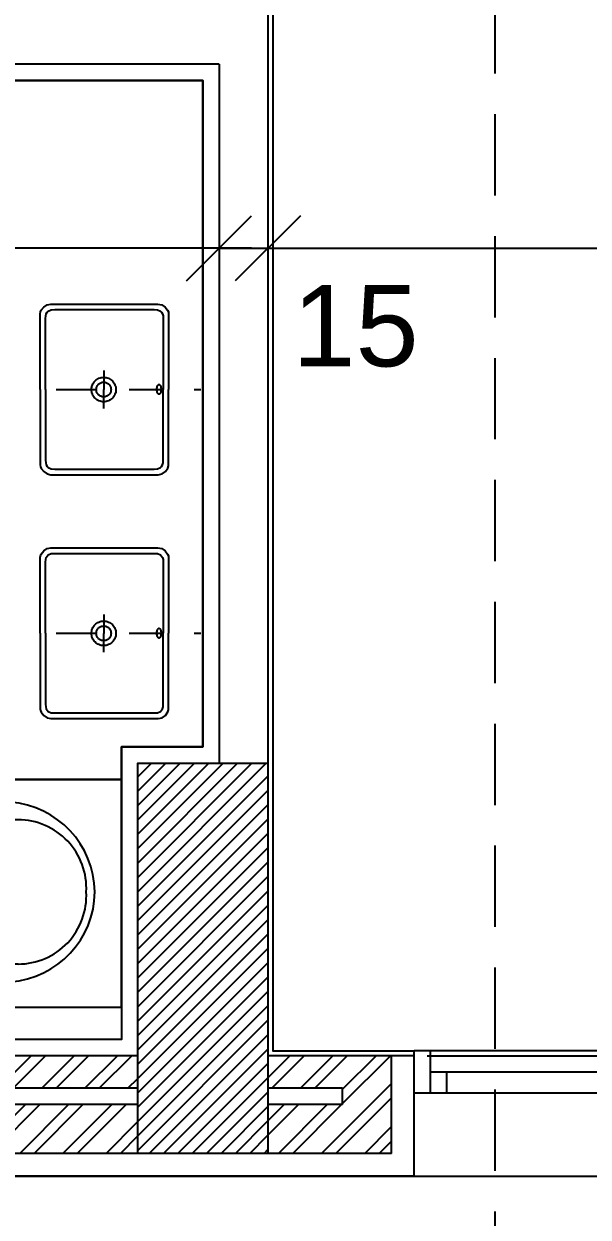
# Model space of a CAD drawing. Extents: x -1.8 to 45.6, y -22.6 to 61.5.
# Drawn here: x 6.878 to 8.613, y 41.804 to 45.474 of the extents above; entities that cross this region are included whole.
import ezdxf

# ---------------------------------------------------------------- set-up
doc = ezdxf.new("R2010")
doc.units = 0
doc.header["$MEASUREMENT"] = 0
doc.header["$PDMODE"] = 35
doc.header["$PDSIZE"] = 0.3
for name, pattern in [('CENTER', [2, 1.25, -0.25, 0.25, -0.25]), ('DASHDOTX2', [50.8, 25.4, -12.7, 0, -12.7]), ('HIDDEN', [0.375, 0.25, -0.125])]:
    doc.linetypes.add(name, pattern=pattern)
doc.layers.get('0').update_dxf_attribs({"linetype": 'CONTINUOUS'})
doc.layers.get('DEFPOINTS').update_dxf_attribs({"linetype": 'CONTINUOUS'})
for name, color, linetype in [('A-ALU', 9, 'CONTINUOUS'), ('A-AREAS', 6, 'CONTINUOUS'), ('A-AXIS-50', 10, 'CONTINUOUS'), ('A-AXIS-SANITARY', 10, 'DASHDOTX2'), ('a-dim', 3, 'CONTINUOUS'), ('A-FLOR-PFIX', 61, 'CONTINUOUS'), ('A-HATCH-CONC', 8, 'CONTINUOUS'), ('A-HATCH-WALL', 8, 'CONTINUOUS'), ('A-PLASTER', 8, 'CONTINUOUS'), ('A-PROJECTION', 9, 'CONTINUOUS'), ('a-revetement', 1, 'CONTINUOUS'), ('A-SANIT', 95, 'CONTINUOUS'), ('A-SECT-TILE', 12, 'CONTINUOUS'), ('A-WALL', 4, 'CONTINUOUS'), ('S-2ND-3RD-4-5-6TH$0$A-STR 2-3-4-5-6', 2, 'CONTINUOUS')]:
    doc.layers.add(name, color=color, linetype=linetype)
doc.styles.add('A100-STEXT', font='arial.ttf', dxfattribs={"height": 0.25})
doc.dimstyles.new('A100-DIM', dxfattribs={"dimtxt": 0.25, "dimasz": 0.2, "dimexe": 0.1, "dimexo": 0.3, "dimgap": 0.1, "dimtad": 1, "dimlfac": 100, "dimrnd": 0.5, "dimdsep": 46, "dimtxsty": 'A100-STEXT', "dimblk1": 'OBLIQUE', "dimblk2": 'OBLIQUE', "dimsah": 1, "dimcen": -0.05, "dimdle": 0.1, "dimclrd": 15, "dimclre": 15, "dimclrt": 256, "dimadec": 0, "dimazin": 0, "dimtfac": 0.28, "dimtix": 1, "dimtmove": 2, "dimatfit": 3, "dimldrblk": 'OBLIQUE', "dimfxl": 1, "dimtolj": 1, "dimarcsym": 0})

# ---------------------------------------------------------------- blocks, each defined once
blk = doc.blocks.new('bathtub')
at = {"layer": 'A-SANIT'}
for p, q in [((-0.7, 0), (-0.7, 1.7)), ((0, 0), (0, 1.7)), ((-0.6305, 1.3586), (-0.6305, 0.3667)), ((-0.5761, 1.3825), (-0.5761, 0.9759)), ((-0.1322, 1.3819), (-0.1322, 0.9753)), ((-0.0778, 1.3586), (-0.0778, 0.3667)), ((-0.6305, 0.9759), (-0.5761, 0.9759)), ((-0.0778, 0.9753), (-0.1322, 0.9753)), ((-0.6305, 0.937), (-0.5916, 0.937)), ((-0.5761, 0.9214), (-0.5761, 0.8903)), ((-0.1322, 0.9208), (-0.1322, 0.8897)), ((-0.0778, 0.9364), (-0.1167, 0.9364)), ((-0.6305, 0.8747), (-0.5916, 0.8747)), ((-0.0778, 0.8742), (-0.1167, 0.8742)), ((-0.6305, 0.8359), (-0.5851, 0.8359)), ((-0.0778, 0.8353), (-0.1232, 0.8353))]:
    blk.add_line(p, q, dxfattribs=at)
blk.add_lwpolyline([(0, 1.7), (-0.7, 1.7), (-0.7, 0), (0, 0)], close=True, dxfattribs=at)
for centre, radius, start, end in [((-0.3498, 1.3363), 0.2816, 90.8902, 175.4646), ((-0.3573, 1.3377), 0.2803, 4.283, 89.3622), ((-0.3661, 1.3819), 0.21, 86.743, 180), ((-0.3422, 1.3819), 0.21, 0, 93.257), ((-0.5916, 0.9214), 0.0156, 0, 90), ((-0.1167, 0.9208), 0.0156, 90, 180), ((-0.5916, 0.8903), 0.0156, 270, 0), ((-0.1167, 0.8897), 0.0156, 180, 270), ((-0.5851, 0.8203), 0.0156, 23.3684, 90), ((-0.6191, 0.8056), 0.0526, 349.51, 23.3684), ((-0.0892, 0.805), 0.0526, 156.6316, 190.49), ((-0.1232, 0.8197), 0.0156, 90, 156.6316), ((-5.5617, 1.4689), 5.0395, 348.0986, 352.3207), ((4.8534, 1.4689), 5.0395, 187.6793, 191.9014), ((-0.3542, 0.4296), 0.2764, 180, 0), ((-0.3245, 0.3937), 0.3073, 185.0523, 264.4541), ((-0.3838, 0.3937), 0.3073, 275.5459, 354.9477)]:
    blk.add_arc(centre, radius, start, end, dxfattribs=at)
blk = doc.blocks.new('A$C6D442EC4')
at = {"layer": 'A-AXIS-SANITARY', "linetype": 'CENTER', "ltscale": 0.1}
blk.add_line((-0.0027, 0.3461), (-0.0027, -0.0992), dxfattribs=at)
at = {"layer": 'A-FLOR-PFIX', "ltscale": 0.5}
for points in [[(-0.0025, 0.3948), (-0.0051, 0.3948), (-0.0125, 0.3948), (-0.0239, 0.3948), (-0.0388, 0.3948), (-0.0564, 0.3948), (-0.076, 0.3948), (-0.1187, 0.3948), (-0.1614, 0.3948), (-0.181, 0.3948), (-0.1986, 0.3948), (-0.2135, 0.3948), (-0.225, 0.3948), (-0.2323, 0.3948), (-0.235, 0.3948), (-0.2405, 0.394), (-0.246, 0.3919), (-0.2556, 0.3842), (-0.2625, 0.3736), (-0.2651, 0.362), (-0.2651, 0.361), (-0.2651, 0.3583), (-0.2651, 0.3538), (-0.2651, 0.3478), (-0.2651, 0.3316), (-0.2651, 0.3105), (-0.2651, 0.2855), (-0.2651, 0.2577), (-0.2651, 0.1972), (-0.2651, 0.1367), (-0.2651, 0.1088), (-0.2651, 0.0839), (-0.2651, 0.0628), (-0.2651, 0.0466), (-0.2651, 0.0405), (-0.2651, 0.0361), (-0.2651, 0.0333), (-0.2651, 0.0324), (-0.2626, 0.0199), (-0.2557, 0.0096), (-0.2448, 0.0026), (-0.2379, 0.0007), (-0.2303, 0), (-0.2278, 0), (-0.2205, 0), (-0.2093, 0), (-0.1947, 0), (-0.1775, 0), (-0.1582, 0), (-0.1164, 0), (-0.0746, 0), (-0.0553, 0), (-0.0381, 0), (-0.0235, 0), (-0.0123, 0), (-0.005, 0), (-0.0025, 0)], [(-0.0025, 0.3784), (-0.0049, 0.3784), (-0.0118, 0.3784), (-0.0226, 0.3784), (-0.0366, 0.3784), (-0.0531, 0.3784), (-0.0715, 0.3784), (-0.1116, 0.3784), (-0.1517, 0.3784), (-0.1701, 0.3784), (-0.1867, 0.3784), (-0.2006, 0.3784), (-0.2114, 0.3784), (-0.2183, 0.3784), (-0.2208, 0.3784), (-0.2288, 0.3778), (-0.2351, 0.3761), (-0.2399, 0.3735), (-0.2434, 0.37), (-0.2472, 0.361), (-0.2481, 0.3502), (-0.2481, 0.3493), (-0.2481, 0.3468), (-0.2481, 0.3427), (-0.2481, 0.3371), (-0.2481, 0.322), (-0.2481, 0.3025), (-0.2481, 0.2793), (-0.2481, 0.2535), (-0.2481, 0.1974), (-0.2481, 0.1413), (-0.2481, 0.1155), (-0.2481, 0.0924), (-0.2481, 0.0728), (-0.2481, 0.0577), (-0.2481, 0.0522), (-0.2481, 0.048), (-0.2481, 0.0455), (-0.2481, 0.0446), (-0.2472, 0.0339), (-0.2434, 0.0249), (-0.2399, 0.0214), (-0.2351, 0.0187), (-0.2288, 0.017), (-0.2208, 0.0164), (-0.2183, 0.0164), (-0.2114, 0.0164), (-0.2006, 0.0164), (-0.1867, 0.0164), (-0.1701, 0.0164), (-0.1517, 0.0164), (-0.1116, 0.0164), (-0.0715, 0.0164), (-0.0531, 0.0164), (-0.0366, 0.0164), (-0.0226, 0.0164), (-0.0118, 0.0164), (-0.0049, 0.0164), (-0.0025, 0.0164)], [(-0.0026, 0.3948), (0, 0.3948), (0.0074, 0.3948), (0.0188, 0.3948), (0.0337, 0.3948), (0.0513, 0.3948), (0.0709, 0.3948), (0.1136, 0.3948), (0.1563, 0.3948), (0.176, 0.3948), (0.1936, 0.3948), (0.2084, 0.3948), (0.2199, 0.3948), (0.2273, 0.3948), (0.2299, 0.3948), (0.2355, 0.394), (0.2409, 0.3919), (0.2506, 0.3842), (0.2574, 0.3736), (0.26, 0.362), (0.26, 0.361), (0.26, 0.3583), (0.26, 0.3538), (0.26, 0.3478), (0.26, 0.3316), (0.26, 0.3105), (0.26, 0.2856), (0.26, 0.2578), (0.26, 0.1974), (0.26, 0.137), (0.26, 0.1092), (0.26, 0.0843), (0.26, 0.0632), (0.26, 0.047), (0.26, 0.041), (0.26, 0.0366), (0.26, 0.0338), (0.26, 0.0329), (0.2574, 0.0212), (0.2506, 0.0106), (0.2409, 0.003), (0.2355, 0.0008), (0.2299, 0), (0.2273, 0), (0.2199, 0), (0.2084, 0), (0.1936, 0), (0.176, 0), (0.1563, 0), (0.1136, 0), (0.0709, 0), (0.0513, 0), (0.0337, 0), (0.0188, 0), (0.0074, 0), (0, 0), (-0.0026, 0)], [(-0.0026, 0.3784), (-0.0002, 0.3784), (0.0068, 0.3784), (0.0175, 0.3784), (0.0315, 0.3784), (0.048, 0.3784), (0.0665, 0.3784), (0.1065, 0.3784), (0.1466, 0.3784), (0.1651, 0.3784), (0.1816, 0.3784), (0.1955, 0.3784), (0.2063, 0.3784), (0.2132, 0.3784), (0.2157, 0.3784), (0.2237, 0.3778), (0.23, 0.3761), (0.2348, 0.3735), (0.2383, 0.37), (0.2421, 0.361), (0.243, 0.3502), (0.243, 0.3493), (0.243, 0.3468), (0.243, 0.3427), (0.243, 0.3371), (0.243, 0.322), (0.243, 0.3025), (0.243, 0.2793), (0.243, 0.2535), (0.243, 0.1974), (0.243, 0.1413), (0.243, 0.1155), (0.243, 0.0924), (0.243, 0.0728), (0.243, 0.0577), (0.243, 0.0522), (0.243, 0.048), (0.243, 0.0455), (0.243, 0.0446), (0.2421, 0.0339), (0.2383, 0.0249), (0.2348, 0.0214), (0.23, 0.0187), (0.2237, 0.017), (0.2157, 0.0164), (0.2132, 0.0164), (0.2063, 0.0164), (0.1955, 0.0164), (0.1816, 0.0164), (0.1651, 0.0164), (0.1466, 0.0164), (0.1065, 0.0164), (0.0665, 0.0164), (0.048, 0.0164), (0.0315, 0.0164), (0.0175, 0.0164), (0.0068, 0.0164), (-0.0002, 0.0164), (-0.0026, 0.0164)], [(-0.0408, 0.1997), (-0.0406, 0.2035), (-0.04, 0.2073), (-0.0391, 0.2109), (-0.0378, 0.2144), (-0.0362, 0.2176), (-0.0343, 0.2208), (-0.0322, 0.2237), (-0.0297, 0.2263), (-0.0271, 0.2288), (-0.0242, 0.2309), (-0.021, 0.2328), (-0.0177, 0.2344), (-0.0143, 0.2357), (-0.0107, 0.2366), (-0.0069, 0.2372), (-0.0031, 0.2374), (0.0008, 0.2372), (0.0045, 0.2366), (0.0081, 0.2357), (0.0116, 0.2344), (0.0149, 0.2328), (0.018, 0.2309), (0.0209, 0.2288), (0.0236, 0.2263), (0.026, 0.2237), (0.0282, 0.2208), (0.0301, 0.2176), (0.0317, 0.2144), (0.0329, 0.2109), (0.0339, 0.2073), (0.0344, 0.2035), (0.0346, 0.1997), (0.0344, 0.1958), (0.0339, 0.1921), (0.0329, 0.1885), (0.0317, 0.185), (0.0301, 0.1817), (0.0282, 0.1786), (0.026, 0.1757), (0.0236, 0.173), (0.0209, 0.1706), (0.018, 0.1684), (0.0149, 0.1665), (0.0116, 0.1649), (0.0081, 0.1637), (0.0045, 0.1627), (0.0008, 0.1622), (-0.0031, 0.162), (-0.0069, 0.1622), (-0.0107, 0.1627), (-0.0143, 0.1637), (-0.0177, 0.1649), (-0.021, 0.1665), (-0.0242, 0.1684), (-0.0271, 0.1706), (-0.0297, 0.173), (-0.0322, 0.1757), (-0.0343, 0.1786), (-0.0362, 0.1817), (-0.0378, 0.185), (-0.0391, 0.1885), (-0.04, 0.1921), (-0.0406, 0.1958), (-0.0408, 0.1997), (-0.0408, 0.1997)], [(-0.0257, 0.1997), (-0.0256, 0.202), (-0.0252, 0.2042), (-0.0247, 0.2064), (-0.0239, 0.2085), (-0.023, 0.2105), (-0.0218, 0.2123), (-0.0205, 0.2141), (-0.0191, 0.2157), (-0.0175, 0.2171), (-0.0157, 0.2184), (-0.0139, 0.2196), (-0.0119, 0.2205), (-0.0098, 0.2213), (-0.0076, 0.2218), (-0.0054, 0.2222), (-0.0031, 0.2223), (-0.0008, 0.2222), (0.0015, 0.2218), (0.0037, 0.2213), (0.0057, 0.2205), (0.0077, 0.2196), (0.0096, 0.2184), (0.0113, 0.2171), (0.0129, 0.2157), (0.0144, 0.2141), (0.0157, 0.2123), (0.0168, 0.2105), (0.0178, 0.2085), (0.0185, 0.2064), (0.0191, 0.2042), (0.0194, 0.202), (0.0196, 0.1997), (0.0194, 0.1974), (0.0191, 0.1951), (0.0185, 0.1929), (0.0178, 0.1909), (0.0168, 0.1889), (0.0157, 0.187), (0.0144, 0.1853), (0.0129, 0.1837), (0.0113, 0.1822), (0.0096, 0.1809), (0.0077, 0.1798), (0.0057, 0.1788), (0.0037, 0.1781), (0.0015, 0.1775), (-0.0008, 0.1772), (-0.0031, 0.1771), (-0.0054, 0.1772), (-0.0076, 0.1775), (-0.0098, 0.1781), (-0.0119, 0.1788), (-0.0139, 0.1798), (-0.0157, 0.1809), (-0.0175, 0.1822), (-0.0191, 0.1837), (-0.0205, 0.1853), (-0.0218, 0.187), (-0.023, 0.1889), (-0.0239, 0.1909), (-0.0247, 0.1929), (-0.0252, 0.1951), (-0.0256, 0.1974), (-0.0257, 0.1997), (-0.0257, 0.1997)], [(-0.0176, 0.0295), (-0.0176, 0.0302), (-0.0173, 0.0308), (-0.017, 0.0315), (-0.0165, 0.0321), (-0.0158, 0.0326), (-0.0151, 0.0332), (-0.0142, 0.0337), (-0.0132, 0.0341), (-0.011, 0.0349), (-0.0084, 0.0355), (-0.0056, 0.0359), (-0.0026, 0.036), (0.0004, 0.0359), (0.0033, 0.0355), (0.0058, 0.0349), (0.0081, 0.0341), (0.009, 0.0337), (0.0099, 0.0332), (0.0107, 0.0326), (0.0113, 0.0321), (0.0118, 0.0315), (0.0122, 0.0308), (0.0124, 0.0302), (0.0125, 0.0295), (0.0124, 0.0288), (0.0122, 0.0282), (0.0118, 0.0276), (0.0113, 0.027), (0.0107, 0.0264), (0.0099, 0.0258), (0.009, 0.0253), (0.0081, 0.0249), (0.0058, 0.0241), (0.0033, 0.0235), (0.0004, 0.0231), (-0.0026, 0.023), (-0.0056, 0.0231), (-0.0084, 0.0235), (-0.011, 0.0241), (-0.0132, 0.0249), (-0.0142, 0.0253), (-0.0151, 0.0258), (-0.0158, 0.0264), (-0.0165, 0.027), (-0.017, 0.0276), (-0.0173, 0.0282), (-0.0176, 0.0288), (-0.0176, 0.0295), (-0.0176, 0.0295)]]:
    blk.add_lwpolyline(points, dxfattribs=at)
at = {"layer": 'A-SANIT', "ltscale": 0.5}
for points in [[(-0.0614, 0.1997), (-0.0031, 0.1997)], [(0.0553, 0.1997), (-0.0031, 0.1997)]]:
    blk.add_lwpolyline(points, dxfattribs=at)
blk = doc.blocks.new('A$C37CB01A7')
at = {"layer": 'A-ALU'}
for p, q in [((11.3784, 42.315), (8.0784, 42.315)), ((8.0784, 42.185), (8.0784, 42.315)), ((8.1284, 42.185), (8.1284, 42.315)), ((11.3284, 42.25), (8.1284, 42.25)), ((8.1784, 42.185), (8.1784, 42.25)), ((11.3784, 42.185), (8.0784, 42.185))]:
    blk.add_line(p, q, dxfattribs=at)
blk = doc.blocks.new('_OBLIQUE')
at = {"color": 0, "linetype": 'ByBlock'}
blk.add_line((-0.5, -0.5), (0.5, 0.5), dxfattribs=at)
blk = doc.blocks.new('*D204')
at = {"layer": 'a-dim', "color": 15, "lineweight": -2}
for p, q in [((5.0284, 45.05), (5.0284, 44.6841)), ((7.4784, 45.05), (7.4784, 44.6841)), ((4.9284, 44.7841), (5.8741, 44.7841)), ((7.5784, 44.7841), (6.6326, 44.7841))]:
    blk.add_line(p, q, dxfattribs=at)
at = {"layer": 'DEFPOINTS', "color": 0}
for p in [(5.0284, 45.35), (7.4784, 45.35), (7.4784, 44.7841)]:
    blk.add_point(p, dxfattribs=at)
at = {"layer": 'a-dim', "color": 15, "lineweight": -2, "xscale": 0.2, "yscale": 0.2, "zscale": 0.2, "rotation": 180}
blk.add_blockref('_OBLIQUE', (5.0284, 44.7841), dxfattribs=at)
at = {"layer": 'a-dim', "color": 15, "lineweight": -2, "xscale": 0.2, "yscale": 0.2, "zscale": 0.2}
blk.add_blockref('_OBLIQUE', (7.4784, 44.7841), dxfattribs=at)
at = {"layer": 'a-dim', "insert": (6.2534, 44.6099), "char_height": 0.25, "attachment_point": 5, "style": 'A100-STEXT'}
blk.add_mtext('\\A1;245', dxfattribs=at)
blk = doc.blocks.new('*D205')
at = {"layer": 'a-dim', "color": 15, "lineweight": -2}
for p, q in [((7.6284, 45.55), (7.6284, 44.6841)), ((7.4784, 45.05), (7.4784, 44.6841)), ((7.4784, 44.7841), (7.2784, 44.7841)), ((7.4784, 44.7841), (7.6284, 44.7841)), ((7.6284, 44.7841), (7.8284, 44.7841))]:
    blk.add_line(p, q, dxfattribs=at)
at = {"layer": 'DEFPOINTS', "color": 0}
for p in [(7.6284, 45.85), (7.4784, 45.35), (7.6284, 44.7841)]:
    blk.add_point(p, dxfattribs=at)
at = {"layer": 'a-dim', "color": 15, "lineweight": -2, "xscale": 0.2, "yscale": 0.2, "zscale": 0.2}
blk.add_blockref('_OBLIQUE', (7.4784, 44.7841), dxfattribs=at)
at = {"layer": 'a-dim', "color": 15, "lineweight": -2, "xscale": 0.2, "yscale": 0.2, "zscale": 0.2, "rotation": 180}
blk.add_blockref('_OBLIQUE', (7.6284, 44.7841), dxfattribs=at)
at = {"layer": 'a-dim', "insert": (7.898, 44.5441), "char_height": 0.25, "attachment_point": 5, "style": 'A100-STEXT'}
blk.add_mtext('\\A1;15', dxfattribs=at)
blk = doc.blocks.new('*D206')
at = {"layer": 'a-dim', "color": 15, "lineweight": -2}
for p, q in [((7.6284, 45.55), (7.6284, 44.6841)), ((11.9284, 45.175), (11.9284, 44.6841)), ((7.5284, 44.7841), (12.0284, 44.7841))]:
    blk.add_line(p, q, dxfattribs=at)
at = {"layer": 'DEFPOINTS', "color": 0}
for p in [(7.6284, 45.85), (11.9284, 45.475), (11.9284, 44.7841)]:
    blk.add_point(p, dxfattribs=at)
at = {"layer": 'a-dim', "color": 15, "lineweight": -2, "xscale": 0.2, "yscale": 0.2, "zscale": 0.2, "rotation": 180}
blk.add_blockref('_OBLIQUE', (7.6284, 44.7841), dxfattribs=at)
at = {"layer": 'a-dim', "color": 15, "lineweight": -2, "xscale": 0.2, "yscale": 0.2, "zscale": 0.2}
blk.add_blockref('_OBLIQUE', (11.9284, 44.7841), dxfattribs=at)
at = {"layer": 'a-dim', "insert": (9.7784, 45.0118), "char_height": 0.25, "attachment_point": 5, "style": 'A100-STEXT'}
blk.add_mtext('\\A1;430', dxfattribs=at)
blk = doc.blocks.new('*D223')
at = {"layer": 'a-dim', "color": 15, "lineweight": -2}
for p, q in [((9.3363, 47.25), (9.3363, 42.2)), ((9.1784, 47.15), (9.4363, 47.15)), ((8.1184, 42.3), (9.4363, 42.3))]:
    blk.add_line(p, q, dxfattribs=at)
at = {"layer": 'DEFPOINTS', "color": 0}
for p in [(8.8784, 47.15), (7.8184, 42.3), (9.3363, 42.3)]:
    blk.add_point(p, dxfattribs=at)
at = {"layer": 'a-dim', "color": 15, "lineweight": -2, "xscale": 0.2, "yscale": 0.2, "zscale": 0.2}
for p, rotation in [((9.3363, 47.15), 90), ((9.3363, 42.3), 270)]:
    blk.add_blockref('_OBLIQUE', p, dxfattribs=dict(at, rotation=rotation))
at = {"layer": 'a-dim', "insert": (9.1087, 44.725), "char_height": 0.25, "attachment_point": 5, "rotation": 90, "style": 'A100-STEXT'}
blk.add_mtext('\\A1;485', dxfattribs=at)

msp = doc.modelspace()

# ---------------------------------------------------------------- hatches: boundary and pattern name
at = {"layer": 'A-HATCH-CONC'}
h = msp.add_hatch(dxfattribs=at)
h.set_pattern_fill('ANSI31', color=256, scale=0.25, style=0)
h.paths.add_polyline_path([(7.62837, 43.2), (7.22837, 43.2), (7.22837, 42), (7.62837, 42)])
at = {"layer": 'A-HATCH-WALL'}
h = msp.add_hatch(dxfattribs=at)
h.set_pattern_fill('ANSI32', color=256, scale=0.25, style=0)
h.paths.add_polyline_path([(7.22837, 42.15), (5.76837, 42.15), (5.76837, 42.2), (7.22837, 42.2), (7.22837, 42.3), (5.61837, 42.3), (5.61837, 42), (7.22837, 42)])
h = msp.add_hatch(dxfattribs=at)
h.set_pattern_fill('ANSI32', color=256, scale=0.25, style=0)
h.paths.add_polyline_path([(8.00837, 42.3), (7.62837, 42.3), (7.62837, 42.2), (7.85837, 42.2), (7.85837, 42.15), (7.62837, 42.15), (7.62837, 42), (8.00837, 42)])

# ---------------------------------------------------------------- linework, layer by layer
at = {"layer": 'A-AREAS'}
msp.add_lwpolyline([(4.65837, 57), (4.65837, 53.17), (0.44837, 53.17), (0.44837, 56.33), (1.04837, 56.33), (1.04837, 57.32768), (0.00837, 57.29673), (0.00837, 41.93), (0.47837, 41.93), (0.47837, 43.43), (4.65837, 43.43), (4.65837, 41.93), (12.29837, 41.93), (12.29837, 43.03), (13.63258, 43.03), (14.39249, 43.95879), (14.57768, 43.80986), (14.74689, 44.02026), (17.36523, 41.91458)], dxfattribs=at)
at = {"layer": 'A-AXIS-50', "linetype": 'HIDDEN'}
msp.add_lwpolyline([(3.32643, 48.19655), (8.32643, 48.19655), (8.32643, 41.19655), (3.32643, 41.19655)], close=True, dxfattribs=at)
at = {"layer": 'A-FLOR-PFIX'}
msp.add_lwpolyline([(6.82837, 45.3), (6.82837, 43.15), (7.17837, 43.15), (7.17837, 43.25), (7.42837, 43.25), (7.42837, 45.3)], close=True, dxfattribs=at)
at = {"layer": 'A-PLASTER'}
msp.add_lwpolyline([(7.64337, 45.85), (7.64337, 42.315), (8.07837, 42.315)], dxfattribs=at)
at = {"layer": 'A-PROJECTION'}
msp.add_line((8.07837, 41.93), (11.37837, 41.93), dxfattribs=at)
at = {"layer": 'a-revetement'}
for p, q in [((8.07837, 42.3), (8.00837, 42.3)), ((8.07837, 41.93), (8.07837, 42.3)), ((8.07837, 41.93), (5.54837, 41.93))]:
    msp.add_line(p, q, dxfattribs=at)
at = {"layer": 'A-SECT-TILE'}
msp.add_lwpolyline([(5.07837, 44.65), (5.07837, 45.3), (5.07837, 45.3), (5.07837, 45.3), (7.42837, 45.3), (7.42837, 43.25), (7.17837, 43.25), (7.17837, 42.35), (5.54837, 42.35), (5.54837, 42.3)], dxfattribs=at)
at = {"layer": 'A-WALL'}
for p, q in [((7.62837, 45.85), (7.62837, 43.2)), ((7.47837, 45.35), (5.02837, 45.35)), ((7.47837, 45.35), (7.47837, 43.2)), ((7.22837, 42.3), (5.61837, 42.3)), ((8.00837, 42.3), (7.62837, 42.3)), ((8.00837, 42), (8.00837, 42.3)), ((7.22837, 42.2), (5.76837, 42.2)), ((7.85837, 42.2), (7.62837, 42.2)), ((7.85837, 42.15), (7.85837, 42.2)), ((7.22837, 42.15), (5.76837, 42.15)), ((7.85837, 42.15), (7.62837, 42.15)), ((7.22837, 42), (5.61837, 42)), ((8.00837, 42), (7.62837, 42))]:
    msp.add_line(p, q, dxfattribs=at)
at = {"layer": 'S-2ND-3RD-4-5-6TH$0$A-STR 2-3-4-5-6'}
msp.add_lwpolyline([(7.62837, 43.2), (7.62837, 42), (7.22837, 42), (7.22837, 43.2), (7.62837, 43.2)], dxfattribs=at)

# ---------------------------------------------------------------- block references
at = {"layer": 'A-ALU'}
msp.add_blockref('A$C37CB01A7', (0, 0), dxfattribs=at)
at = {"layer": 'A-FLOR-PFIX'}
for name, p, rotation in [('A$C6D442EC4', (7.3232, 44.35271), 89.99999999774623), ('A$C6D442EC4', (7.3232, 43.60271), 89.99999999774623), ('bathtub', (5.47837, 42.45), 269.9999999989284)]:
    msp.add_blockref(name, p, dxfattribs=dict(at, rotation=rotation))

# ---------------------------------------------------------------- dimensions: what is measured, and where the dimension line sits
at = {"layer": 'a-dim'}
dim = msp.add_linear_dim(base=(9.33632, 42.3), p1=(8.87837, 47.15), p2=(7.81837, 42.3), angle=90, dimstyle='A100-DIM', dxfattribs=at)
dim.commit()
dim.dimension.update_dxf_attribs({"geometry": '*D223', "text_midpoint": (9.10867, 44.725)})
for base, p1, p2, picture, middle in [((7.62837, 44.78407), (7.47837, 45.35), (7.62837, 45.85), '*D205', (7.898, 44.54411)), ((7.47837, 44.78407), (5.02837, 45.35), (7.47837, 45.35), '*D204', (6.25337, 44.60992))]:
    dim = msp.add_linear_dim(base=base, p1=p1, p2=p2, dimstyle='A100-DIM', dxfattribs=at)
    dim.commit()
    dim.dimension.update_dxf_attribs({"geometry": picture, "text_midpoint": middle, "dimtype": 160})
dim = msp.add_linear_dim(base=(11.92837, 44.78407), p1=(7.62837, 45.85), p2=(11.92837, 45.475), dimstyle='A100-DIM', dxfattribs=at)
dim.commit()
dim.dimension.update_dxf_attribs({"geometry": '*D206', "text_midpoint": (9.77837, 45.0118)})

doc.saveas('drawing.dxf')
